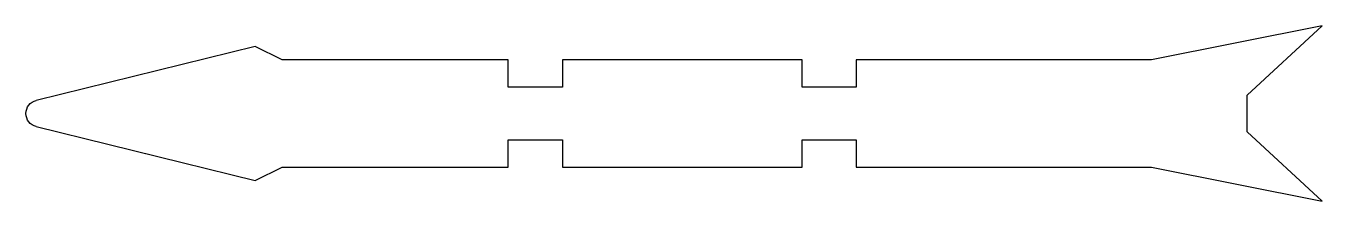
# Model space of a CAD drawing. Header units: millimetres. Extents: x 3184.1 to 3257, y 1636.4 to 1646.2.
import ezdxf

# ---------------------------------------------------------------- set-up
doc = ezdxf.new("R2010")
doc.units = ezdxf.units.MM

msp = doc.modelspace()

# ---------------------------------------------------------------- linework, layer by layer
at = {"color": 254, "true_color": 0xcad1ee, "extrusion": (4.63971e-16, -1.18579e-16, -1)}
for p, q in [((3256.959, 1646.228, -278.559), (3247.378, 1644.316, -278.559)), ((3252.743, 1642.341, -278.559), (3256.959, 1646.228, -278.559)), ((3197.012, 1645.07, -278.559), (3184.718, 1642.042, -278.559)), ((3198.528, 1644.316, -278.559), (3197.012, 1645.07, -278.559)), ((3211.228, 1644.316, -278.559), (3198.528, 1644.316, -278.559)), ((3211.228, 1642.792, -278.559), (3211.228, 1644.316, -278.559)), ((3214.276, 1644.316, -278.559), (3214.276, 1642.792, -278.559)), ((3227.741, 1644.316, -278.559), (3214.276, 1644.316, -278.559)), ((3227.741, 1642.792, -278.559), (3227.741, 1644.316, -278.559)), ((3230.789, 1644.316, -278.559), (3230.789, 1642.792, -278.559)), ((3247.378, 1644.316, -278.559), (3230.789, 1644.316, -278.559)), ((3214.276, 1642.792, -278.559), (3211.228, 1642.792, -278.559)), ((3230.789, 1642.792, -278.559), (3227.741, 1642.792, -278.559)), ((3252.743, 1640.262, -278.559), (3252.743, 1642.341, -278.559)), ((3184.718, 1640.562, -278.559), (3197.012, 1637.534, -278.559)), ((3256.959, 1636.376, -278.559), (3252.743, 1640.262, -278.559)), ((3211.228, 1639.812, -278.559), (3214.276, 1639.812, -278.559)), ((3211.228, 1638.288, -278.559), (3211.228, 1639.812, -278.559)), ((3214.276, 1639.812, -278.559), (3214.276, 1638.288, -278.559)), ((3227.741, 1639.812, -278.559), (3230.789, 1639.812, -278.559)), ((3227.741, 1638.288, -278.559), (3227.741, 1639.812, -278.559)), ((3230.789, 1639.812, -278.559), (3230.789, 1638.288, -278.559)), ((3197.012, 1637.534, -278.559), (3198.528, 1638.288, -278.559)), ((3198.528, 1638.288, -278.559), (3211.228, 1638.288, -278.559)), ((3214.276, 1638.288, -278.559), (3227.741, 1638.288, -278.559)), ((3230.789, 1638.288, -278.559), (3247.378, 1638.288, -278.559)), ((3247.378, 1638.288, -278.559), (3256.959, 1636.376, -278.559))]:
    msp.add_line(p, q, dxfattribs=at)
msp.add_arc((-3184.901, 1641.302, 278.559), 0.762, 283.83792, 76.16217, dxfattribs=at)

doc.saveas('drawing.dxf')
